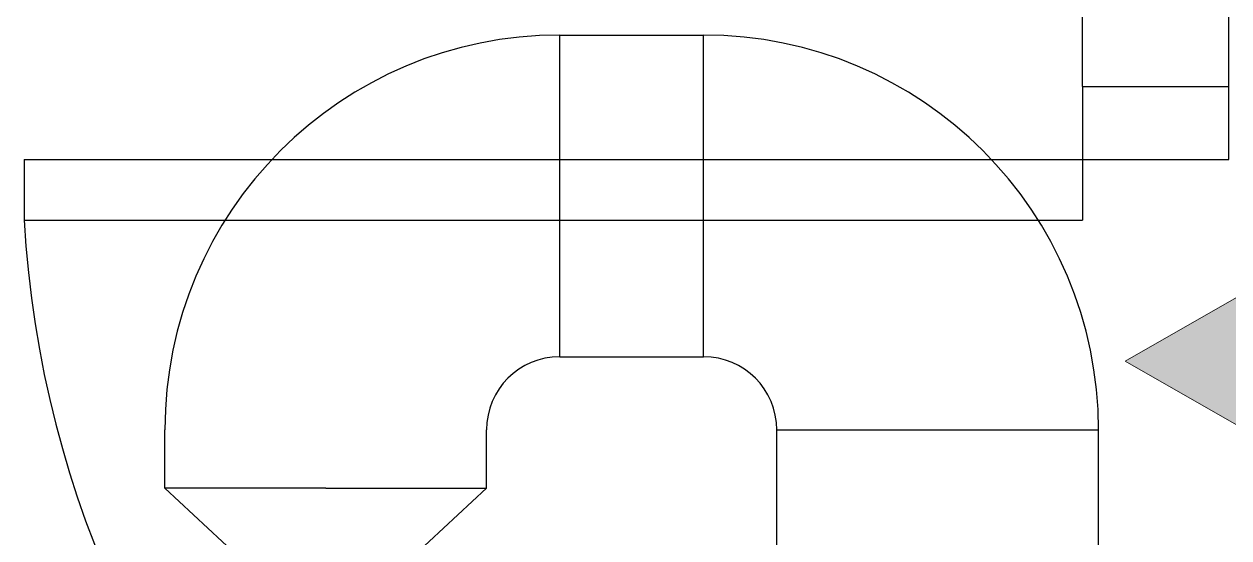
# Model space of a CAD drawing. Header units: millimetres. Extents: x 441156 to 441876, y 4514765 to 4515211.
# Drawn here: x 441308.308 to 441309.132, y 4514932.507 to 4514932.859 of the extents above; entities that cross this region are included whole.
import ezdxf

# ---------------------------------------------------------------- set-up
doc = ezdxf.new("R2010")
doc.units = ezdxf.units.MM
doc.linetypes.add('CONTINUA', pattern=[0])
doc.layers.add('01_mono PRIMERA', color=2, linetype='Continuous')
doc.layers.add('Instalaciones_ventilación_texto', color=7, linetype='Continuous')
doc.layers.add('Instalaciones_ventilación_extracción', color=86, linetype='Continuous', lineweight=25)

# ---------------------------------------------------------------- blocks, each defined once
blk = doc.blocks.new('A$C11D349B9')
at = {"layer": '01_mono PRIMERA', "color": 254}
for p, q in [((3.96798, 9.51457), (3.96798, 9.56468)), ((4.06798, 9.51457), (4.06798, 9.56468)), ((3.96798, 9.51457), (3.96798, 9.42314)), ((3.96798, 9.51457), (4.06798, 9.51457)), ((4.06798, 9.46457), (4.06798, 9.51457)), ((3.24417, 9.46457), (3.24417, 9.42314)), ((3.24417, 9.46457), (4.06798, 9.46457)), ((3.24417, 9.42314), (3.96798, 9.42314))]:
    blk.add_line(p, q, dxfattribs=at)
blk.add_arc((3.96798, 9.46457), 0.725, 183.27583, 270, dxfattribs=at)

msp = doc.modelspace()

# ---------------------------------------------------------------- hatches: boundary and pattern name
at = {"layer": 'Instalaciones_ventilación_texto', "lineweight": 0}
msp.add_hatch(color=10, dxfattribs=at).paths.add_polyline_path([(441309.50500585, 4514932.61029296), (441309.18688684, 4514932.61022964), (441309.18689755, 4514932.55641251), (441309.06130997, 4514932.62814369), (441309.18686899, 4514932.69992485), (441309.1868797, 4514932.64610772), (441309.50499871, 4514932.64617104)])

# ---------------------------------------------------------------- linework, layer by layer
at = {"layer": 'Instalaciones_ventilación_extracción'}
for p, q in [((441308.67456582, 4514932.85125925, 0.0000052), (441308.77300337, 4514932.85125925, 0.0000052)), ((441308.67456582, 4514932.63125925, 0.0000052), (441308.67456582, 4514932.85125925, 0.0000052)), ((441308.77300337, 4514932.63125925, 0.0000052), (441308.77300337, 4514932.85125925, 0.0000052)), ((441308.67456582, 4514932.63125925, 0.0000052), (441308.77300337, 4514932.63125925, 0.0000052)), ((441308.40456582, 4514932.54136433, 0.0000052), (441308.40456582, 4514932.58125925, 0.0000052)), ((441308.62456582, 4514932.54136433, 0.0000052), (441308.62456582, 4514932.58125925, 0.0000052)), ((441308.82300337, 4514931.87622782, 0.0000052), (441308.82300337, 4514932.58125925, 0.0000052)), ((441308.82300337, 4514932.58125925, 0.0000052), (441309.04300337, 4514932.58125925, 0.0000052)), ((441309.04300337, 4514931.87622782, 0.0000052), (441309.04300337, 4514932.58125925, 0.0000052)), ((441308.51456582, 4514932.54136433, 0.0000052), (441308.40456582, 4514932.54136433, 0.0000052)), ((441308.40456582, 4514932.54136433, 0.0000052), (441308.45353028, 4514932.49573389, 0.0000052)), ((441308.51456582, 4514932.54136433, 0.0000052), (441308.62456582, 4514932.54136433, 0.0000052)), ((441308.62456582, 4514932.54136433, 0.0000052), (441308.57560135, 4514932.49573389, 0.0000052))]:
    msp.add_line(p, q, dxfattribs=at)
for centre, radius, start, end in [((441308.67456582, 4514932.58125925, 0.0000052), 0.27, 90, 180), ((441308.77300337, 4514932.58125925, 0.0000052), 0.27, 0, 90), ((441308.67456582, 4514932.58125925, 0.0000052), 0.05, 90, 180), ((441308.77300337, 4514932.58125925, 0.0000052), 0.05, 0, 90)]:
    msp.add_arc(centre, radius, start, end, dxfattribs=at)
at = {"layer": 'Instalaciones_ventilación_texto', "color": 10, "lineweight": 0}
msp.add_lwpolyline([(441309.50500585, 4514932.61029296), (441309.18688684, 4514932.61022964), (441309.18689755, 4514932.55641251), (441309.06130997, 4514932.62814369), (441309.18686899, 4514932.69992485), (441309.1868797, 4514932.64610772), (441309.50499871, 4514932.64617104)], close=True, dxfattribs=at)

# ---------------------------------------------------------------- block references
at = {"layer": '01_mono PRIMERA', "color": 254, "linetype": 'CONTINUA'}
msp.add_blockref('A$C11D349B9', (441305.06417324, 4514923.30153799, 0.0000052), dxfattribs=at)

doc.saveas('drawing.dxf')
